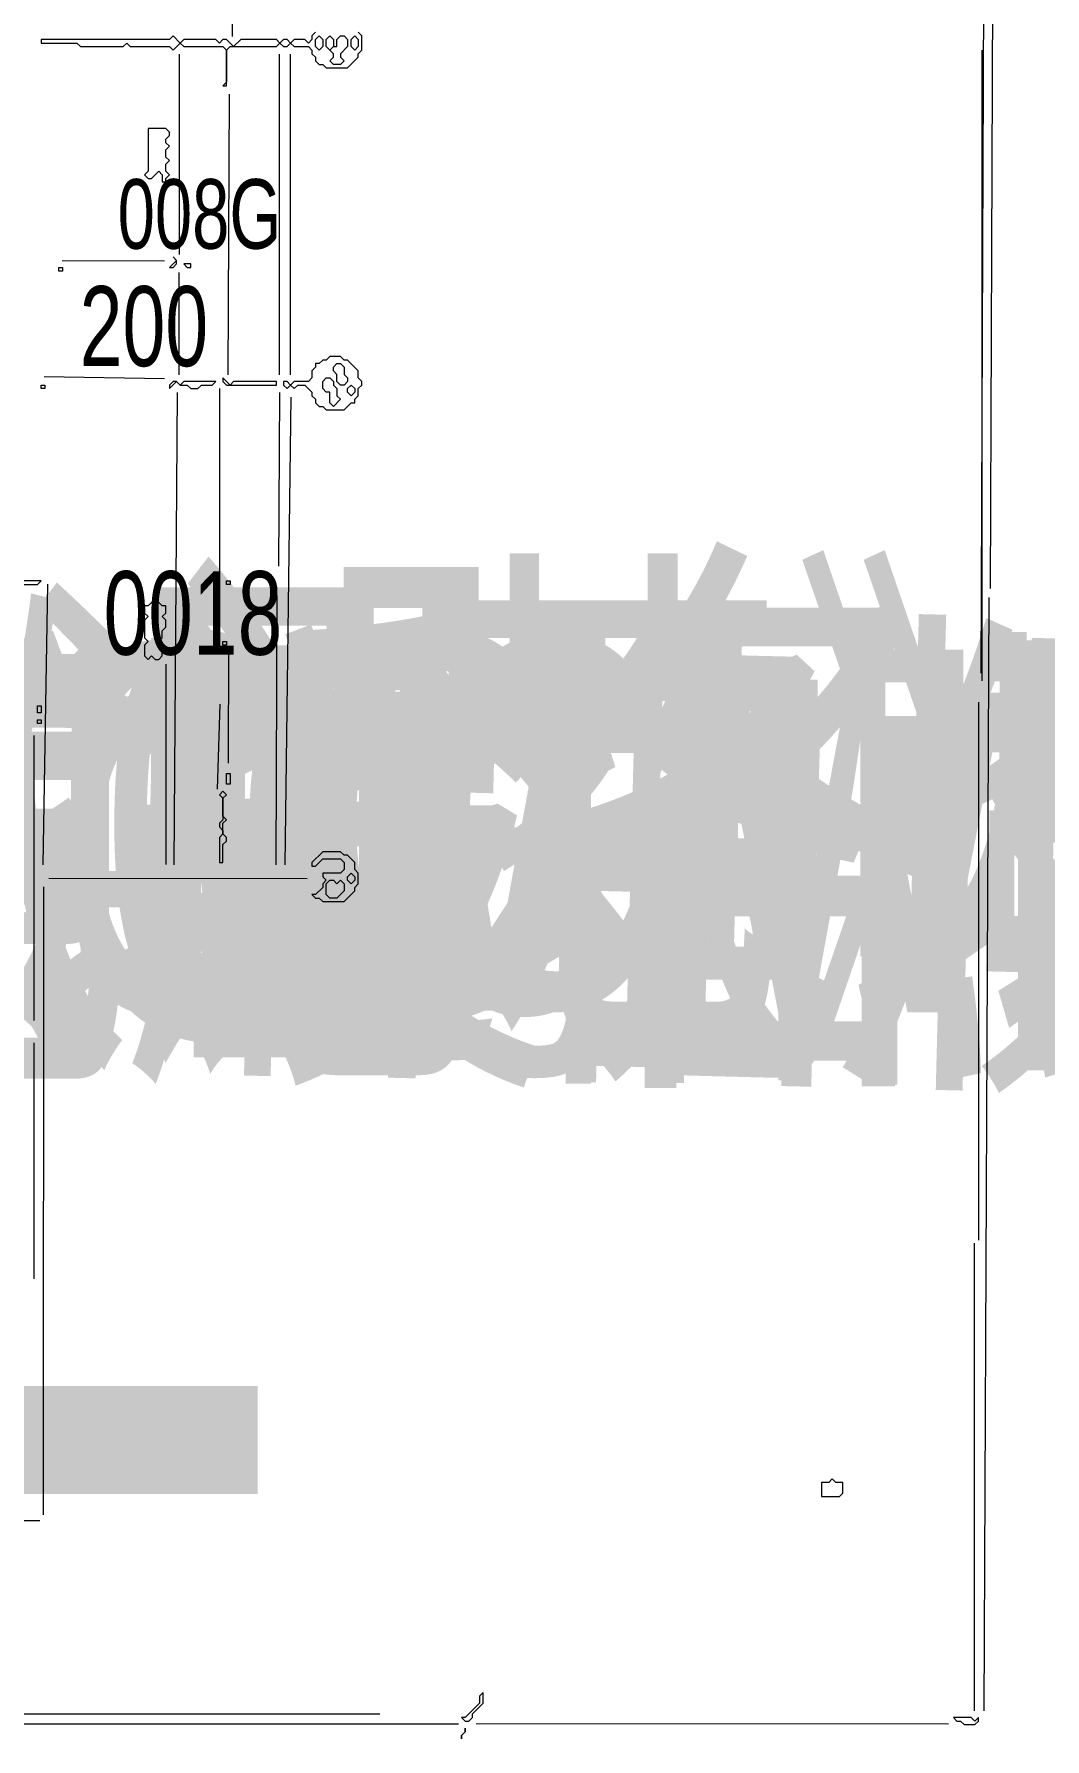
# Model space of a CAD drawing. Extents: x -538 to 2048, y 10 to 1392.
# Drawn here: x 1184 to 1467.7, y 11 to 489.5 of the extents above; entities that cross this region are included whole.
import ezdxf

# ---------------------------------------------------------------- set-up
doc = ezdxf.new("R2010")
doc.units = 0
for name, color, linetype, lineweight in [('OCR_TEXT', 6, 'Continuous', 0), ('TRACE_STRAIGHT', 5, 'Continuous', 0), ('TRACE_TEXT_SYMBOL', 6, 'Continuous', 0)]:
    doc.layers.add(name, color=color, linetype=linetype, lineweight=lineweight)
doc.styles.add('wqy-unicode', font='wqy-unicode.lff')

msp = doc.modelspace()

# ---------------------------------------------------------------- linework, layer by layer
at = {"layer": 'TRACE_STRAIGHT', "color": 5}
for p, q in [((1452.43, 333.87), (1453.95, 720.13)), ((1449.79, 310.12), (1451.33, 696.38)), ((1239.69, 488.87), (1239.71, 608.87)), ((1224.68, 483.88), (1224.71, 427.62)), ((1252.86, 393.88), (1252.86, 483.88)), ((1255.89, 483.88), (1255.89, 393.88)), ((1450, 485), (1450, 308)), ((1238.51, 393.87), (1238.87, 472.63)), ((1191.87, 425.92), (1220.63, 425.9)), ((1224.69, 393.88), (1224.69, 422.62)), ((1186.85, 393.35), (1220.63, 392.81)), ((1223.32, 256.37), (1224.28, 388.88)), ((1236, 390), (1236, 337)), ((1252.73, 340.12), (1252.94, 388.88)), ((1254.45, 256.37), (1256.17, 387.63)), ((1186.59, 256.36), (1187.91, 335.15)), ((1251.98, 256.37), (1252.23, 331.89)), ((1450.62, 18.88), (1452.01, 331.38)), ((1238.57, 284.87), (1238.62, 317.63)), ((1221.09, 256.38), (1221.09, 312.62)), ((1449, 302), (1449, 151)), ((1235.44, 277.59), (1236.22, 301.4)), ((1184.03, 212.62), (1184.06, 292.63)), ((1186.69, 73.87), (1186.73, 250.12)), ((1188.12, 252.55), (1260.62, 252.46)), ((1184.05, 140.12), (1184.05, 206.38)), ((1447.85, 150.13), (1447.86, 18.88)), ((1066.87, 72.43), (1185.63, 72.28)), ((975.63, 15.32), (1303.12, 15.21)), ((1102, 18), (1281, 18)), ((1308.12, 15.29), (1440.63, 15.22))]:
    msp.add_line(p, q, dxfattribs=at)
at = {"layer": 'TRACE_TEXT_SYMBOL', "color": 6}
msp.add_lwpolyline([(1263, 490), (1262, 489), (1262, 488), (1261, 487), (1260, 488), (1257, 488), (1256, 487), (1255, 488), (1254, 488), (1253, 487), (1252, 488), (1242, 488), (1240, 486), (1238, 488), (1237, 488), (1236, 487), (1235, 488), (1226, 488), (1225, 487), (1223, 489), (1222, 488), (1186, 488), (1186, 487), (1196, 487), (1197, 486), (1209, 486), (1210, 487), (1211, 486), (1222, 486), (1223, 485), (1225, 487), (1226, 486), (1237, 486), (1238, 485), (1238, 476), (1237, 475), (1238, 475), (1238, 485), (1239, 486), (1252, 486), (1253, 487), (1254, 486), (1255, 486), (1256, 487), (1257, 486), (1261, 486), (1262, 485), (1262, 484), (1263, 483), (1263, 482), (1264, 481), (1265, 481), (1266, 480), (1272, 480), (1275, 483), (1275, 484), (1276, 485), (1276, 489), (1275, 490)], dxfattribs=at)
for points in [[(1263, 488), (1264, 489), (1265, 488), (1265, 486), (1264, 485), (1263, 486)], [(1266, 488), (1267, 489), (1268, 488), (1268, 486), (1267, 485), (1266, 486)], [(1269, 488), (1270, 489), (1271, 489), (1272, 488), (1272, 486), (1270, 484), (1270, 483), (1271, 482), (1270, 481), (1268, 481), (1267, 482), (1268, 483), (1268, 484), (1267, 485), (1268, 486), (1269, 486)], [(1273, 488), (1274, 489), (1275, 488), (1275, 486), (1274, 485), (1273, 486)], [(1216, 463), (1216, 451), (1215, 450), (1216, 449), (1217, 449), (1219, 451), (1220, 450), (1220, 448), (1221, 448), (1221, 449), (1222, 450), (1221, 451), (1221, 453), (1222, 454), (1221, 455), (1221, 457), (1222, 458), (1221, 459), (1221, 460), (1222, 461), (1222, 462), (1221, 463)], [(1223, 427), (1224, 426), (1222, 424), (1223, 424), (1224, 425), (1224, 426)], [(1191, 424), (1192, 424), (1192, 423), (1191, 423)], [(1226, 425), (1227, 424), (1228, 424), (1228, 425)], [(1267, 399), (1266, 398), (1265, 398), (1264, 397), (1263, 397), (1263, 396), (1262, 395), (1262, 393), (1261, 392), (1257, 392), (1256, 391), (1255, 392), (1254, 392), (1254, 391), (1255, 390), (1256, 391), (1257, 390), (1258, 391), (1260, 391), (1262, 389), (1262, 388), (1263, 387), (1263, 386), (1264, 385), (1265, 385), (1266, 384), (1271, 384), (1273, 386), (1274, 386), (1274, 387), (1275, 388), (1275, 390), (1276, 391), (1276, 392), (1275, 393), (1275, 395), (1272, 398), (1271, 398), (1270, 399)], [(1237, 393), (1237, 392), (1238, 391), (1252, 391), (1252, 392), (1240, 392), (1239, 391)], [(1265, 392), (1266, 393), (1267, 393), (1268, 392), (1268, 391), (1269, 390), (1269, 388), (1270, 387), (1268, 385), (1267, 386), (1267, 389), (1266, 389), (1265, 390)], [(1268, 396), (1269, 397), (1270, 397), (1271, 396), (1271, 394), (1272, 393), (1272, 392), (1271, 391), (1270, 391), (1269, 392), (1269, 394), (1268, 395)], [(1186, 391), (1187, 391), (1187, 390), (1186, 390)], [(1223, 392), (1222, 391), (1222, 390), (1224, 392), (1225, 391), (1227, 391), (1228, 390), (1230, 390), (1231, 391), (1234, 391), (1235, 392), (1226, 392), (1225, 391), (1224, 392)], [(1272, 390), (1273, 391), (1274, 390), (1274, 389), (1273, 388), (1272, 389)], [(1172, 337), (1171, 336), (1171, 335), (1172, 335), (1173, 336), (1174, 335), (1185, 335), (1186, 336), (1181, 336), (1180, 337), (1179, 336), (1175, 336), (1174, 337)], [(1238, 336), (1239, 336), (1239, 335), (1238, 335)], [(1217, 330), (1216, 329), (1215, 329), (1215, 327), (1216, 326), (1215, 325), (1215, 320), (1216, 319), (1215, 318), (1215, 315), (1216, 314), (1217, 315), (1218, 314), (1219, 314), (1220, 315), (1220, 318), (1219, 319), (1220, 320), (1220, 322), (1221, 323), (1221, 325), (1220, 326), (1221, 327), (1221, 329), (1220, 329), (1219, 330)], [(1237, 319), (1238, 319), (1238, 318), (1237, 318)], [(1185, 301), (1186, 301), (1186, 299), (1185, 299)], [(1185, 297), (1186, 297), (1186, 296), (1185, 296)], [(1238, 282), (1239, 282), (1239, 279), (1238, 279)], [(1237, 277), (1236, 276), (1237, 275), (1237, 269), (1236, 268), (1236, 267), (1237, 266), (1237, 265), (1236, 264), (1236, 257), (1237, 257), (1237, 262), (1238, 263), (1238, 264), (1237, 265), (1237, 268), (1238, 269), (1237, 270), (1237, 275), (1238, 276)], [(1265, 260), (1262, 257), (1262, 256), (1263, 256), (1265, 258), (1270, 258), (1271, 257), (1271, 255), (1270, 254), (1265, 254), (1265, 253), (1266, 252), (1265, 251), (1265, 250), (1263, 248), (1262, 248), (1263, 247), (1264, 247), (1265, 246), (1271, 246), (1274, 249), (1274, 250), (1275, 251), (1275, 254), (1274, 255), (1274, 257), (1272, 259), (1271, 259), (1270, 260)], [(1272, 253), (1273, 254), (1274, 253), (1274, 252), (1273, 251), (1272, 252)], [(1266, 251), (1267, 252), (1268, 252), (1269, 251), (1270, 252), (1271, 251), (1271, 249), (1269, 247), (1267, 247), (1266, 248)], [(1408, 84), (1407, 83), (1405, 83), (1405, 79), (1410, 79), (1411, 80), (1411, 83), (1409, 83)], [(1310, 24), (1309, 23), (1309, 21), (1305, 17), (1304, 17), (1305, 16), (1306, 16), (1307, 17), (1307, 18), (1310, 21)], [(1442, 17), (1443, 16), (1444, 16), (1445, 15), (1448, 15), (1449, 16), (1449, 17), (1448, 16), (1447, 17)], [(1305, 14), (1305, 13), (1304, 12), (1304, 11), (1304, 12), (1305, 13)]]:
    msp.add_lwpolyline(points, close=True, dxfattribs=at)

# ---------------------------------------------------------------- texts
at = {"layer": 'OCR_TEXT', "color": 6, "style": 'wqy-unicode', "width": 0.72}
for s, height, p in [('008G', 19.523, (1207.46, 429.26)), ('200', 22.451, (1196.8, 396.3)), ('2.部测导安装位进著与灯具或其他设各的安装', 120.7317, (-544.2, 207.5)), ('《火灾自乡报誉系化施工及业收运范》施工。', 111.054, (-349.36, 216.52)), ('0018', 23.427, (1203.5, 315.31)), ('1. 火灾自动报警系我的设各安乘应获照', 101.1324, (-191.42, 206.82)), ('3. 非治方电源切换资在本层配电箱内。', 101.0283, (-88.11, 205.94)), ('NH/0-G-440--C', 102.4946, (641.74, 217.37)), ('NH-G-564--MC', 103.5831, (687.77, 216.38)), ('NH-0-2-44-0C', 106.3991, (690.21, 214.42)), ('NH--1-2--3W', 102.6059, (774.83, 215.37)), ('RVS-2*1.0-G15-CC/WC', 89.7225, (597.24, 214.89)), ('BV-5---C', 90.879, (908.1, 215.21)), ('一', 270.97, (991.24, -49.29))]:
    msp.add_text(s, height=height, dxfattribs=at).set_placement(p)
for s, height, rotation, p in [('安乘部测带时止保证其距景边、培地均距高', 108.6713, -1.5074, (-295.95, 249.42)), ('间距不能境是低范妥求站，可做近备俱些。', 106.2292, -1.4321, (-248.25, 246.6))]:
    msp.add_text(s, height=height, rotation=rotation, dxfattribs=at).set_placement(p)

doc.saveas('drawing.dxf')
